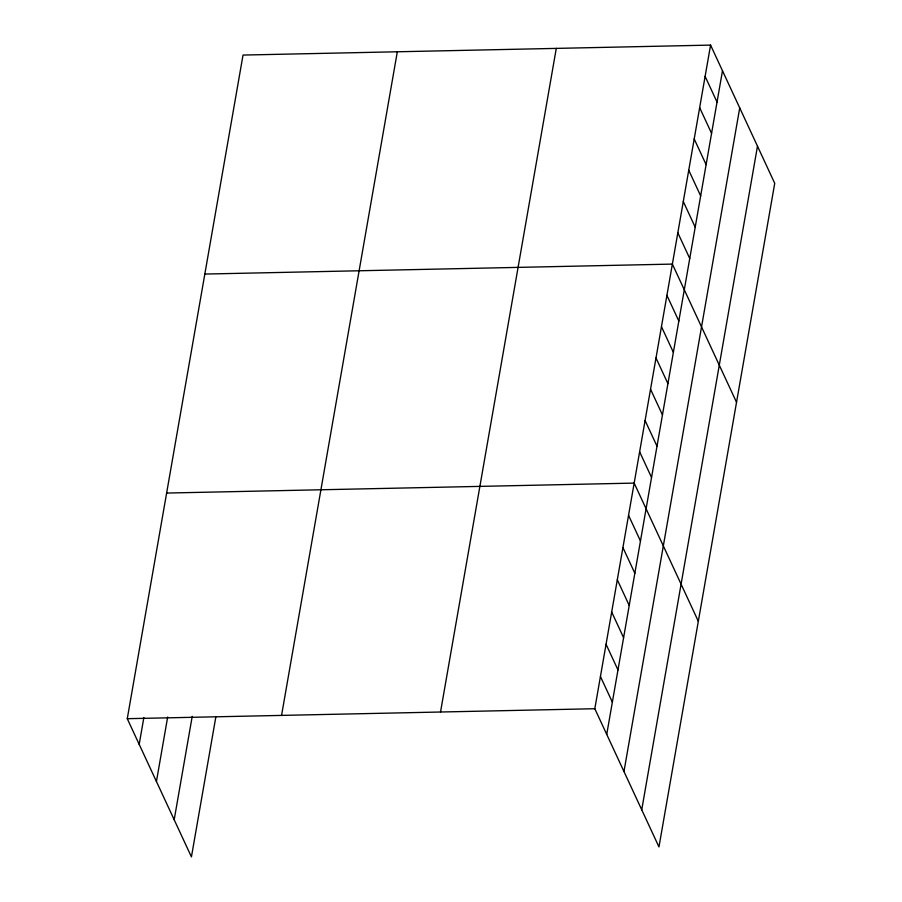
<?xml version="1.0" encoding="UTF-8"?>
<svg xmlns="http://www.w3.org/2000/svg" width="902" height="902" viewBox="0 0 902 902"><rect width="100%" height="100%" fill="white"/><g stroke="black" fill="none" stroke-linecap="round" stroke-linejoin="round"><path stroke-width="1.35" d="M215.792 717.225L191.427 856.9L127.272 718.691L243.033 55.067L710.573 45.1L774.728 183.309L658.967 846.933L594.813 708.724L710.573 45.1M139.19 744.364L143.869 717.507M156.429 781.504L167.671 717.034M174.187 819.76L192.227 716.346M281.559 715.399L397.32 51.775M440.526 712.016L556.286 48.392M606.73 734.408L722.491 70.773M623.97 771.537L739.73 107.913M641.728 809.804L757.488 146.169M204.833 274.061L672.373 264.094L736.528 402.303M166.633 493.056L634.174 483.1L698.328 621.309M127.272 718.691L594.813 708.724M705.116 76.388L717.034 102.061M699.659 107.676L711.577 133.349M694.202 138.953L706.119 164.638M688.745 170.241L700.662 195.914M683.288 201.529L695.205 227.203M677.83 232.817L689.748 258.491M666.916 295.382L678.834 321.056M661.459 326.671L673.377 352.344M656.002 357.959L667.92 383.632M650.545 389.236L662.463 414.92M645.088 420.524L657.006 446.197M639.631 451.812L651.548 477.485M628.547 515.324L640.465 541.008M622.921 547.559L634.85 573.244M617.306 579.794L629.224 605.467M611.68 612.03L623.598 637.703M606.054 644.265L617.983 669.938M600.439 676.5L612.357 702.173"/></g></svg>
